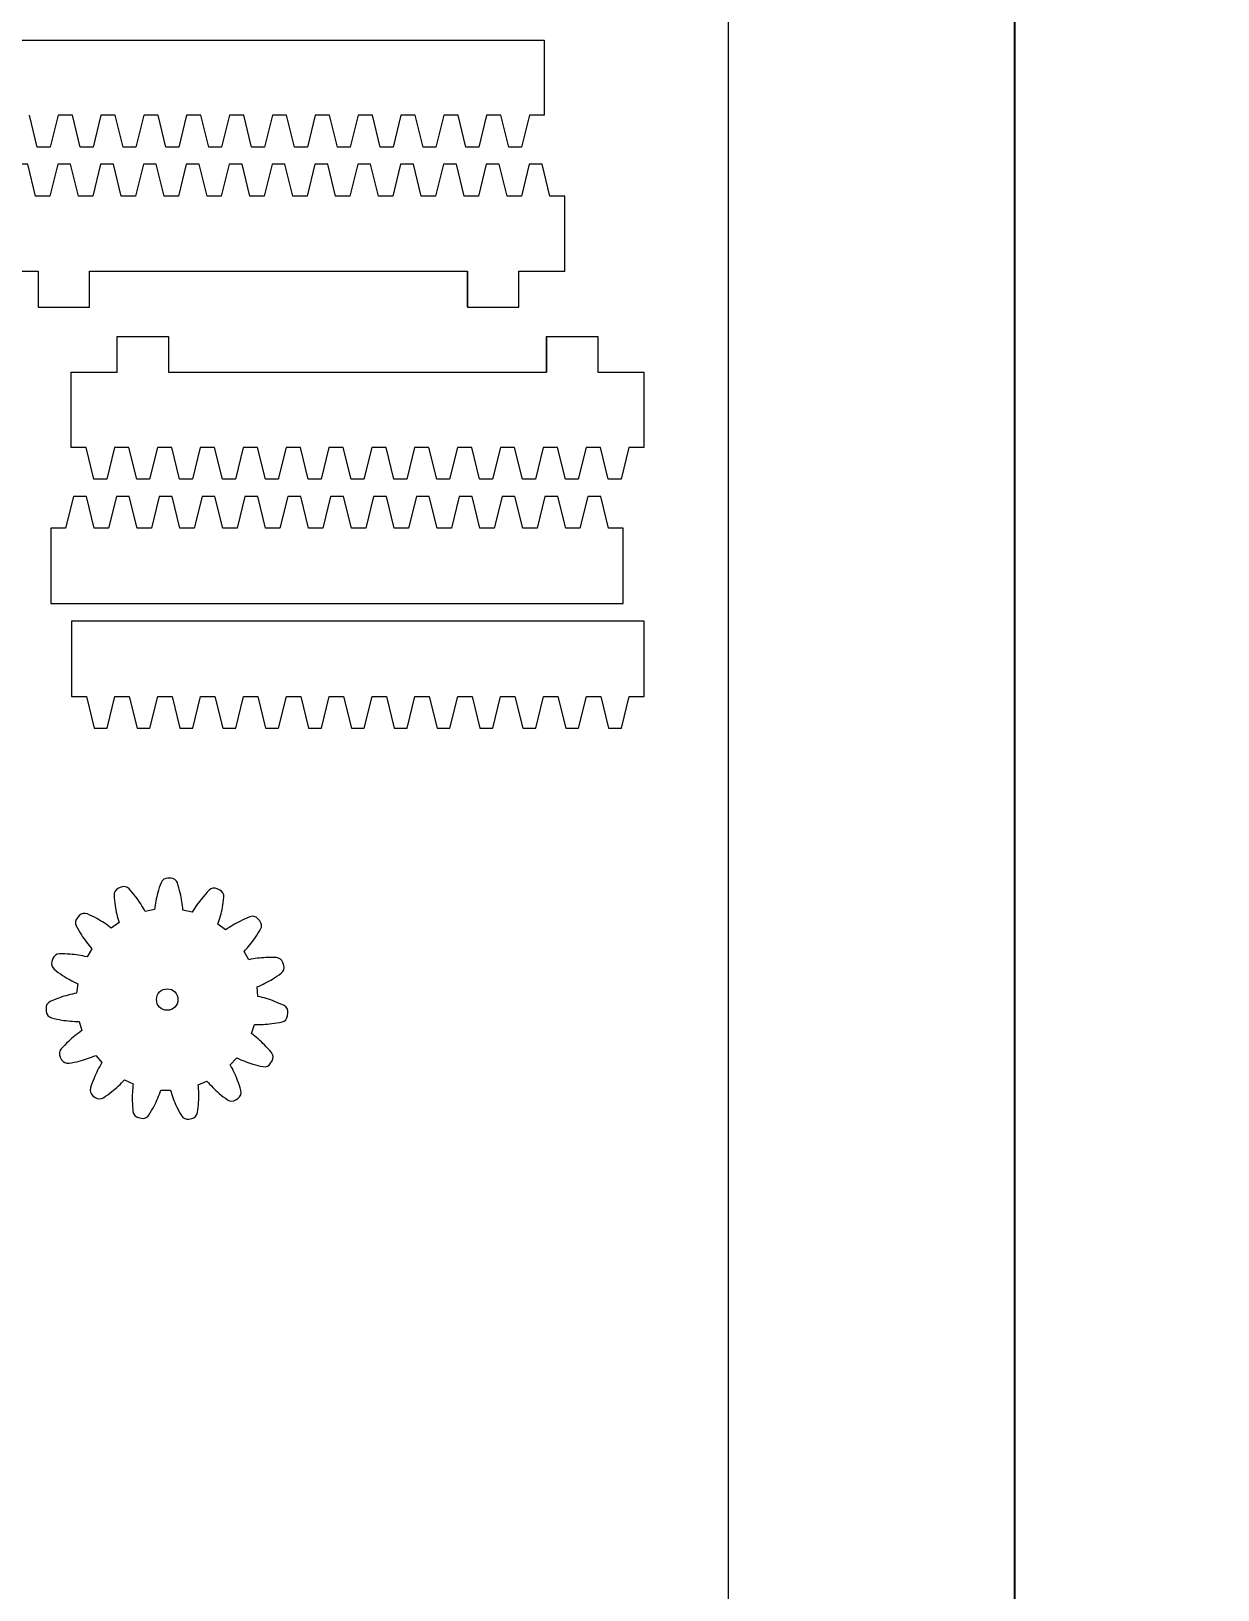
# Model space of a CAD drawing. Header units: millimetres. Extents: x 0 to 634, y 0 to 463.
# Drawn here: x 551.3 to 634.2, y 249.6 to 358.5 of the extents above; entities that cross this region are included whole.
import ezdxf

# ---------------------------------------------------------------- set-up
doc = ezdxf.new("R2010")
doc.units = ezdxf.units.MM
doc.header["$MEASUREMENT"] = 0
doc.layers.get('0').update_dxf_attribs({"linetype": 'CONTINUOUS', "lineweight": 0})
doc.layers.get('Defpoints').update_dxf_attribs({"linetype": 'CONTINUOUS'})
doc.styles.get("Standard").update_dxf_attribs({"font": 'txt', "width": 0.75})
doc.dimstyles.get("Standard").update_dxf_attribs({"dimtxt": 2.5, "dimasz": 2.5, "dimexe": 1.25, "dimexo": 0.625, "dimtad": 1, "dimtxsty": 'Standard', "dimcen": 2.5, "dimadec": 0, "dimazin": 0, "dimtfac": 1, "dimtmove": 0, "dimatfit": 3, "dimfxl": 1, "dimarcsym": 0})

# ---------------------------------------------------------------- blocks, each defined once
blk = doc.blocks.new('*D2')
at = {"color": 0, "linetype": 'Continuous', "lineweight": -2, "transparency": 16777216}
for p, q in [((600.62, 450), (621.25, 450)), ((620, 445), (620, 228.12)), ((620, 5), (620, 221.88)), ((600.62, 0), (621.25, 0))]:
    blk.add_line(p, q, dxfattribs=at)
at = {"color": 0, "linetype": 'Continuous', "transparency": 16777216}
for points in [[(619.17, 445), (620.83, 445), (620, 450)], [(619.17, 5), (620.83, 5), (620, 0)]]:
    blk.add_solid(points, dxfattribs=at)
at = {"layer": 'Defpoints', "color": 0, "linetype": 'Continuous', "transparency": 16777216}
for p in [(600, 450), (600, 0), (620, 0)]:
    blk.add_point(p, dxfattribs=at)
at = {"color": 0, "linetype": 'Continuous', "transparency": 16777216, "insert": (620, 225), "char_height": 5, "attachment_point": 5}
blk.add_mtext('\\A1;450.0000', dxfattribs=at)

msp = doc.modelspace()

# ---------------------------------------------------------------- linework, layer by layer
at = {"linetype": 'Continuous'}
msp.add_lwpolyline([(0, 0), (600, 0), (600, 450), (0, 450)], close=True, dxfattribs=at)
msp.add_lwpolyline([(565.89917, 296.36508, 0.040199666), (564.86147, 295.7388), (564.33118, 296.1383, 0.040199666), (564.64684, 297.30851, 0.021881998), (564.74802, 298.02975, 0.317630855), (564.46155, 298.53067), (564.28089, 298.61488, 0.317630855), (563.71306, 298.51219, 0.021881998), (563.22573, 297.97095, 0.040199666), (562.53247, 296.97675), (561.88553, 297.12602, 0.040199666), (561.69794, 298.32345, 0.021881998), (561.49701, 299.02349, 0.317630855), (561.03157, 299.36459), (560.83228, 299.36804, 0.317630855), (560.3553, 299.04327, 0.021881998), (560.13025, 298.35061, 0.040199666), (559.9013, 297.16038), (559.24959, 297.03361, 0.040199666), (558.59117, 298.05122, 0.021881998), (558.12288, 298.60902, 0.317630855), (557.55894, 298.73131), (557.37548, 298.6534, 0.317630855), (557.07183, 298.16271, 0.021881998), (557.14797, 297.43839, 0.040199666), (557.42292, 296.25795), (556.87911, 295.87706, 0.040199666), (555.86372, 296.53889, 0.021881998), (555.20904, 296.85799, 0.317630855), (554.64412, 296.74033), (554.5082, 296.59454, 0.317630855), (554.43039, 296.02277, 0.021881998), (554.79455, 295.39204, 0.040199666), (555.52586, 294.42548), (555.18399, 293.85634, 0.040199666), (553.98719, 294.04795, 0.021881998), (553.25932, 294.07318, 0.317630855), (552.79109, 293.73592), (552.72623, 293.54745, 0.317630855), (552.88771, 292.99346, 0.021881998), (553.47692, 292.56538, 0.040199666), (554.53814, 291.97984), (554.45732, 291.32085, 0.040199666), (553.28605, 291.00912, 0.021881998), (552.61085, 290.73611, 0.317630855), (552.32028, 290.23757), (552.33767, 290.039, 0.317630855), (552.71052, 289.59859, 0.021881998), (553.42291, 289.44717, 0.040199666), (554.63055, 289.34389), (554.82475, 288.709, 0.040199666), (553.88153, 287.94782, 0.021881998), (553.37575, 287.42379, 0.317630855), (553.31307, 286.85016), (553.40973, 286.67584, 0.317630855), (553.92948, 286.42515, 0.021881998), (554.64187, 286.57658, 0.040199666), (555.7871, 286.97342), (556.22275, 286.4724, 0.040199666), (555.67068, 285.39339, 0.021881998), (555.42176, 284.70894, 0.317630855), (555.59782, 284.15941), (555.75702, 284.03948, 0.317630855), (556.3338, 284.02186, 0.021881998), (556.92301, 284.44996, 0.040199666), (557.80782, 285.2783), (558.40959, 284.99779, 0.040199666), (558.34412, 283.78751, 0.021881998), (558.39511, 283.061, 0.317630855), (558.77947, 282.63059), (558.97369, 282.58577, 0.317630855), (559.50776, 282.80428, 0.021881998), (559.87191, 283.43501, 0.040199666), (560.34331, 284.55162), (561.00715, 284.54013, 0.040199666), (561.4396, 283.40786, 0.021881998), (561.78169, 282.76489, 0.317630855), (562.30787, 282.52803), (562.50353, 282.56609, 0.317630855), (562.90256, 282.98293, 0.021881998), (562.97868, 283.70724, 0.040199666), (562.95516, 284.91906), (563.56628, 285.17856, 0.040199666), (564.42188, 284.32008, 0.021881998), (564.99591, 283.87183, 0.317630855), (565.57295, 283.86947), (565.73621, 283.98381, 0.317630855), (565.9312, 284.52692, 0.021881998), (565.70613, 285.21957, 0.040199666), (565.19176, 286.31706), (565.64449, 286.80269, 0.040199666), (566.7753, 286.36643, 0.021881998), (567.48202, 286.19042, 0.317630855), (568.01013, 286.42296), (568.11277, 286.59382, 0.317630855), (568.07, 287.16928, 0.021881998), (567.58266, 287.71051, 0.040199666), (566.66637, 288.5039), (566.88244, 289.13169, 0.040199666), (568.09293, 289.19309, 0.021881998), (568.81014, 289.31974, 0.317630855), (569.19801, 289.74698), (569.22228, 289.94482, 0.317630855), (568.94915, 290.45313, 0.021881998), (568.2838, 290.74935, 0.040199666), (567.12403, 291.10146), (567.06608, 291.76286, 0.040199666), (568.14694, 292.31129, 0.021881998), (568.75062, 292.71871, 0.317630855), (568.93119, 293.26678), (568.87289, 293.45738, 0.317630855), (568.41662, 293.81066, 0.021881998), (567.68832, 293.81065, 0.040199666), (566.4856, 293.66059), (566.16364, 294.24124, 0.040199666), (566.92799, 295.18188, 0.021881998), (567.31377, 295.79962, 0.317630855), (567.25581, 296.37375), (567.12502, 296.52416, 0.317630855), (566.56451, 296.66131, 0.021881998)], format="xyb", close=True)
for points in [[(550.33471, 357.91698, 0), (553.93471, 357.91698, 0), (580.33471, 357.91698, 0), (583.93471, 357.91698, 0), (587.13471, 357.91698, 0), (587.13471, 352.66698, 0), (586.10121, 352.66698, 0), (585.5538, 350.44354, 0), (584.6538, 350.44354, 0), (584.10639, 352.66698, 0), (583.10636, 352.66698, 0), (582.55896, 350.44354, 0), (581.65896, 350.44354, 0), (581.11155, 352.66698, 0), (580.11152, 352.66698, 0), (579.56411, 350.44354, 0), (578.66411, 350.44354, 0), (578.1167, 352.66698, 0), (577.11668, 352.66698, 0), (576.56927, 350.44354, 0), (575.66927, 350.44354, 0), (575.12186, 352.66698, 0), (574.12183, 352.66698, 0), (573.57442, 350.44354, 0), (572.67442, 350.44354, 0), (572.12702, 352.66698, 0), (571.12699, 352.66698, 0), (570.57958, 350.44354, 0), (569.67958, 350.44354, 0), (569.13217, 352.66698, 0), (568.13214, 352.66698, 0), (567.58474, 350.44354, 0), (566.68474, 350.44354, 0), (566.13733, 352.66698, 0), (565.1373, 352.66698, 0), (564.58989, 350.44354, 0), (563.68989, 350.44354, 0), (563.14248, 352.66698, 0), (562.14246, 352.66698, 0), (561.59505, 350.44354, 0), (560.69505, 350.44354, 0), (560.14764, 352.66698, 0), (559.14761, 352.66698, 0), (558.6002, 350.44354, 0), (557.7002, 350.44354, 0), (557.15279, 352.66698, 0), (556.15277, 352.66698, 0), (555.60536, 350.44354, 0), (554.70536, 350.44354, 0), (554.15795, 352.66698, 0), (553.15792, 352.66698, 0), (552.61051, 350.44354, 0), (551.71051, 350.44354, 0), (551.16311, 352.66698, 0)], [(553.13594, 349.24064, 0), (552.58853, 347.0172, 0), (551.58851, 347.0172, 0), (551.0411, 349.24064, 0), (550.1411, 349.24064, 0), (549.59369, 347.0172, 0), (548.56019, 347.0172, 0), (548.56019, 341.7672, 0), (551.76019, 341.7672, 0)], [(559.12563, 349.24064, 0), (558.57822, 347.0172, 0), (557.57819, 347.0172, 0), (557.03079, 349.24064, 0), (556.13079, 349.24064, 0), (555.58338, 347.0172, 0), (554.58335, 347.0172, 0), (554.03594, 349.24064, 0), (553.13594, 349.24064, 0)], [(565.11532, 349.24064, 0), (564.56791, 347.0172, 0), (563.56788, 347.0172, 0), (563.02047, 349.24064, 0), (562.12047, 349.24064, 0), (561.57307, 347.0172, 0), (560.57304, 347.0172, 0), (560.02563, 349.24064, 0), (559.12563, 349.24064, 0)], [(571.10501, 349.24064, 0), (570.5576, 347.0172, 0), (569.55757, 347.0172, 0), (569.01016, 349.24064, 0), (568.11016, 349.24064, 0), (567.56276, 347.0172, 0), (566.56273, 347.0172, 0), (566.01532, 349.24064, 0), (565.11532, 349.24064, 0)], [(577.0947, 349.24064, 0), (576.54729, 347.0172, 0), (575.54726, 347.0172, 0), (574.99985, 349.24064, 0), (574.09985, 349.24064, 0), (573.55244, 347.0172, 0), (572.55242, 347.0172, 0), (572.00501, 349.24064, 0), (571.10501, 349.24064, 0)], [(583.08438, 349.24064, 0), (582.53698, 347.0172, 0), (581.53695, 347.0172, 0), (580.98954, 349.24064, 0), (580.08954, 349.24064, 0), (579.54213, 347.0172, 0), (578.5421, 347.0172, 0), (577.9947, 349.24064, 0), (577.0947, 349.24064, 0)], [(581.76019, 339.2672, 0), (585.36019, 339.2672, 0), (585.36019, 341.7672, 0), (588.56019, 341.7672, 0), (588.56019, 347.0172, 0), (587.52664, 347.0172, 0), (586.97923, 349.24064, 0), (586.07923, 349.24064, 0), (585.53182, 347.0172, 0), (584.53179, 347.0172, 0), (583.98438, 349.24064, 0), (583.08438, 349.24064, 0)], [(551.76019, 341.7672, 0), (551.76019, 339.2672, 0), (555.36019, 339.2672, 0), (555.36019, 341.7672, 0), (581.76019, 341.7672, 0), (581.76019, 339.2672, 0), (581.76019, 341.7672, 0)], [(557.28258, 334.71028, 0), (557.28258, 337.21028, 0), (560.88258, 337.21028, 0), (560.88258, 334.71028, 0), (587.28258, 334.71028, 0), (587.28258, 337.21028, 0), (587.28258, 334.71028, 0)], [(587.28258, 337.21028, 0), (590.88258, 337.21028, 0), (590.88258, 334.71028, 0), (594.08258, 334.71028, 0), (594.08258, 329.46028, 0), (593.04903, 329.46028, 0), (592.50162, 327.23684, 0), (591.60162, 327.23684, 0), (591.05422, 329.46028, 0), (590.05419, 329.46028, 0), (589.50678, 327.23684, 0), (588.60678, 327.23684, 0)], [(558.65834, 327.23684, 0), (558.11093, 329.46028, 0), (557.1109, 329.46028, 0), (556.56349, 327.23684, 0), (555.66349, 327.23684, 0), (555.11608, 329.46028, 0), (554.08258, 329.46028, 0), (554.08258, 334.71028, 0), (557.28258, 334.71028, 0)], [(564.64803, 327.23684, 0), (564.10062, 329.46028, 0), (563.10059, 329.46028, 0), (562.55318, 327.23684, 0), (561.65318, 327.23684, 0), (561.10577, 329.46028, 0), (560.10575, 329.46028, 0), (559.55834, 327.23684, 0), (558.65834, 327.23684, 0)], [(570.63771, 327.23684, 0), (570.09031, 329.46028, 0), (569.09028, 329.46028, 0), (568.54287, 327.23684, 0), (567.64287, 327.23684, 0), (567.09546, 329.46028, 0), (566.09543, 329.46028, 0), (565.54803, 327.23684, 0), (564.64803, 327.23684, 0)], [(576.6274, 327.23684, 0), (576.07999, 329.46028, 0), (575.07997, 329.46028, 0), (574.53256, 327.23684, 0), (573.63256, 327.23684, 0), (573.08515, 329.46028, 0), (572.08512, 329.46028, 0), (571.53771, 327.23684, 0), (570.63771, 327.23684, 0)], [(582.61709, 327.23684, 0), (582.06968, 329.46028, 0), (581.06965, 329.46028, 0), (580.52225, 327.23684, 0), (579.62225, 327.23684, 0), (579.07484, 329.46028, 0), (578.07481, 329.46028, 0), (577.5274, 327.23684, 0), (576.6274, 327.23684, 0)], [(588.60678, 327.23684, 0), (588.05937, 329.46028, 0), (587.05934, 329.46028, 0), (586.51194, 327.23684, 0), (585.61194, 327.23684, 0), (585.06453, 329.46028, 0), (584.0645, 329.46028, 0), (583.51709, 327.23684, 0), (582.61709, 327.23684, 0)]]:
    msp.add_polyline3d(points, dxfattribs=at)
for points in [[(589.45711, 318.5605, 0), (592.65711, 318.5605, 0), (592.65711, 323.8105, 0), (591.6236, 323.8105, 0), (591.0762, 326.03394, 0), (590.1762, 326.03394, 0), (589.62879, 323.8105, 0), (588.62876, 323.8105, 0), (588.08135, 326.03394, 0), (587.18135, 326.03394, 0), (586.63394, 323.8105, 0), (585.63392, 323.8105, 0), (585.08651, 326.03394, 0), (584.18651, 326.03394, 0), (583.6391, 323.8105, 0), (582.63907, 323.8105, 0), (582.09166, 326.03394, 0), (581.19166, 326.03394, 0), (580.64425, 323.8105, 0), (579.64423, 323.8105, 0), (579.09682, 326.03394, 0), (578.19682, 326.03394, 0), (577.64941, 323.8105, 0), (576.64938, 323.8105, 0), (576.10197, 326.03394, 0), (575.20197, 326.03394, 0), (574.65457, 323.8105, 0), (573.65454, 323.8105, 0), (573.10713, 326.03394, 0), (572.20713, 326.03394, 0), (571.65972, 323.8105, 0), (570.65969, 323.8105, 0), (570.11229, 326.03394, 0), (569.21229, 326.03394, 0), (568.66488, 323.8105, 0), (567.66485, 323.8105, 0), (567.11744, 326.03394, 0), (566.21744, 326.03394, 0), (565.67003, 323.8105, 0), (564.67001, 323.8105, 0), (564.1226, 326.03394, 0), (563.2226, 326.03394, 0), (562.67519, 323.8105, 0), (561.67516, 323.8105, 0), (561.12775, 326.03394, 0), (560.22775, 326.03394, 0), (559.68035, 323.8105, 0), (558.68032, 323.8105, 0), (558.13291, 326.03394, 0), (557.23291, 326.03394, 0), (556.6855, 323.8105, 0), (555.68547, 323.8105, 0), (555.13806, 326.03394, 0), (554.23806, 326.03394, 0), (553.69066, 323.8105, 0), (552.65711, 323.8105, 0), (552.65711, 318.5605, 0), (555.85711, 318.5605, 0), (559.45711, 318.5605, 0), (585.85711, 318.5605, 0)], [(557.30456, 317.31045, 0), (554.10456, 317.31045, 0), (554.10456, 312.06045, 0), (555.13806, 312.06045, 0), (555.68547, 309.837, 0), (556.58547, 309.837, 0), (557.13288, 312.06045, 0), (558.13291, 312.06045, 0), (558.68032, 309.837, 0), (559.58032, 309.837, 0), (560.12773, 312.06045, 0), (561.12775, 312.06045, 0), (561.67516, 309.837, 0), (562.57516, 309.837, 0), (563.12257, 312.06045, 0), (564.1226, 312.06045, 0), (564.67001, 309.837, 0), (565.57001, 309.837, 0), (566.11741, 312.06045, 0), (567.11744, 312.06045, 0), (567.66485, 309.837, 0), (568.56485, 309.837, 0), (569.11226, 312.06045, 0), (570.11229, 312.06045, 0), (570.65969, 309.837, 0), (571.55969, 309.837, 0), (572.1071, 312.06045, 0), (573.10713, 312.06045, 0), (573.65454, 309.837, 0), (574.55454, 309.837, 0), (575.10195, 312.06045, 0), (576.10197, 312.06045, 0), (576.64938, 309.837, 0), (577.54938, 309.837, 0), (578.09679, 312.06045, 0), (579.09682, 312.06045, 0), (579.64423, 309.837, 0), (580.54423, 309.837, 0), (581.09164, 312.06045, 0), (582.09166, 312.06045, 0), (582.63907, 309.837, 0), (583.53907, 309.837, 0), (584.08648, 312.06045, 0), (585.08651, 312.06045, 0), (585.63392, 309.837, 0), (586.53392, 309.837, 0), (587.08132, 312.06045, 0), (588.08135, 312.06045, 0), (588.62876, 309.837, 0), (589.52876, 309.837, 0), (590.07617, 312.06045, 0), (591.0762, 312.06045, 0), (591.6236, 309.837, 0), (592.5236, 309.837, 0), (593.07101, 312.06045, 0), (594.10456, 312.06045, 0), (594.10456, 317.31045, 0), (590.90456, 317.31045, 0), (587.30456, 317.31045, 0), (560.90456, 317.31045, 0)]]:
    msp.add_polyline3d(points, close=True, dxfattribs=at)
msp.add_circle((560.78493, 290.87923), 0.75)

# ---------------------------------------------------------------- dimensions: what is measured, and where the dimension line sits
at = {"color": 3, "linetype": 'Continuous'}
dim = msp.add_linear_dim(base=(620, 0), p1=(600, 450), p2=(600, 0), angle=90, dimstyle='Standard', override={"dimtxt": 5, "dimasz": 5, "dimtad": 0, "dimtih": 1, "dimtoh": 1, "dimdec": 4, "dimzin": 0, "dimdsep": 46, "dimcen": 0.09, "dimtdec": 4, "dimtofl": 0, "dimtolj": 1, "dimtzin": 0}, dxfattribs=at)
dim.commit()
dim.dimension.update_dxf_attribs({"geometry": '*D2', "text_midpoint": (620, 225)})

doc.saveas('drawing.dxf')
